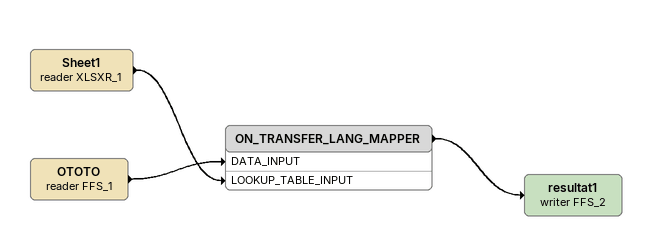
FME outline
Sheet1 (reader XLSXR_1)
    -> ON_TRANSFER_LANG_MAPPER [LOOKUP_TABLE_INPUT]
OTOTO (reader FFS_1)
    -> ON_TRANSFER_LANG_MAPPER [DATA_INPUT]
ON_TRANSFER_LANG_MAPPER
    -> resultat1 (writer FFS_2)
resultat1 (writer FFS_2)
